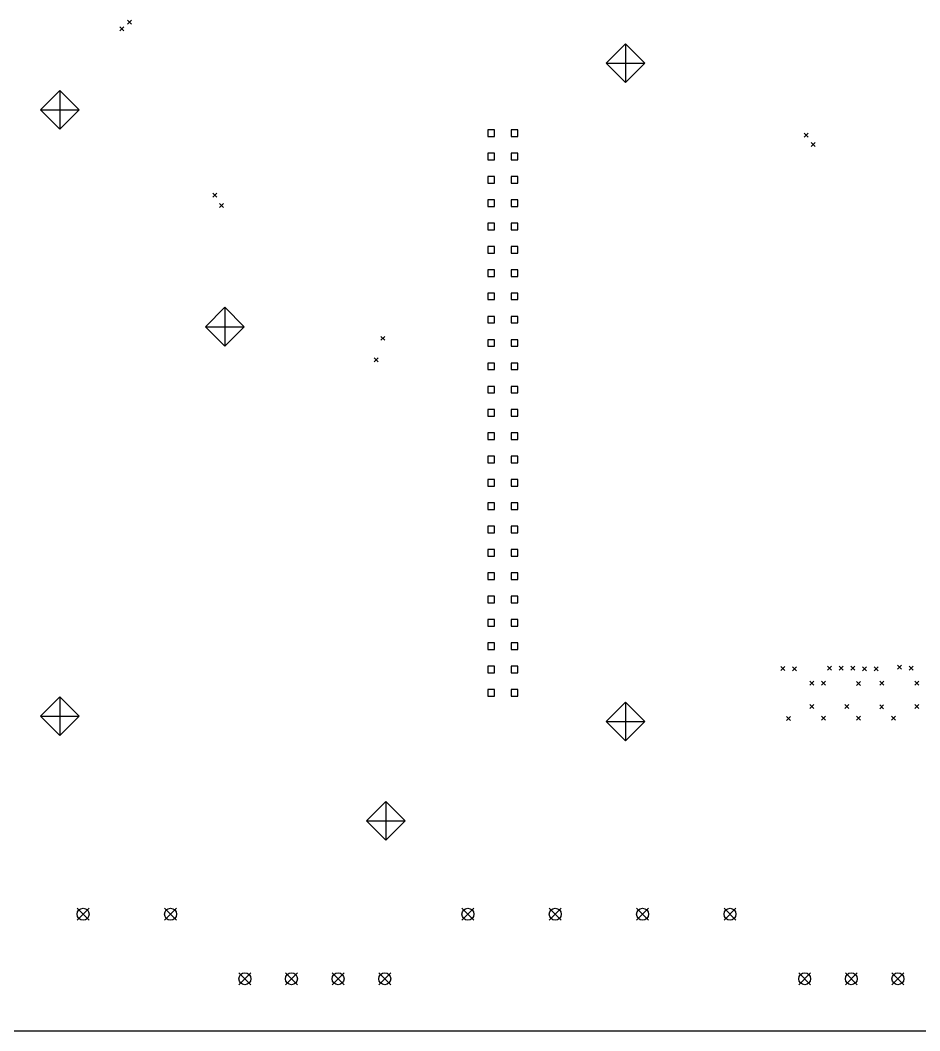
# Model space of a CAD drawing. Extents: x 3 to 18.8, y -15 to -2.7.
# Drawn here: x 7.08 to 10.939, y -13.2 to -8.865 of the extents above; entities that cross this region are included whole.
import ezdxf

# ---------------------------------------------------------------- set-up
doc = ezdxf.new("R2010")
doc.units = 0
doc.header["$MEASUREMENT"] = 0
doc.layers.add('BLACK', color=7, linetype='CONTINUOUS')

msp = doc.modelspace()

# ---------------------------------------------------------------- linework, layer by layer
at = {"layer": 'BLACK', "linetype": 'CONTINUOUS'}
for p, q in [((7.5395, -8.8655), (7.5565, -8.8825)), ((7.5565, -8.8655), (7.5395, -8.8825)), ((7.5065, -8.8945), (7.5235, -8.9115)), ((7.5235, -8.8945), (7.5065, -8.9115)), ((9.676, -8.967), (9.593, -9.05)), ((9.676, -8.967), (9.676, -9.133)), ((9.759, -9.05), (9.676, -8.967)), ((9.593, -9.05), (9.759, -9.05)), ((9.593, -9.05), (9.676, -9.133)), ((9.676, -9.133), (9.759, -9.05)), ((7.25, -9.167), (7.167, -9.25)), ((7.25, -9.167), (7.25, -9.333)), ((7.333, -9.25), (7.25, -9.167)), ((7.167, -9.25), (7.333, -9.25)), ((7.167, -9.25), (7.25, -9.333)), ((7.25, -9.333), (7.333, -9.25)), ((9.1141, -9.3359), (9.0859, -9.3359)), ((9.0859, -9.3359), (9.0859, -9.3641)), ((9.1141, -9.3641), (9.1141, -9.3359)), ((9.2141, -9.3359), (9.1859, -9.3359)), ((9.1859, -9.3359), (9.1859, -9.3641)), ((9.2141, -9.3641), (9.2141, -9.3359)), ((10.4425, -9.3505), (10.4595, -9.3675)), ((10.4595, -9.3505), (10.4425, -9.3675)), ((9.0859, -9.3641), (9.1141, -9.3641)), ((9.1859, -9.3641), (9.2141, -9.3641)), ((10.4725, -9.3905), (10.4895, -9.4075)), ((10.4895, -9.3905), (10.4725, -9.4075)), ((9.1141, -9.4359), (9.0859, -9.4359)), ((9.0859, -9.4359), (9.0859, -9.4641)), ((9.1141, -9.4641), (9.1141, -9.4359)), ((9.2141, -9.4359), (9.1859, -9.4359)), ((9.1859, -9.4359), (9.1859, -9.4641)), ((9.2141, -9.4641), (9.2141, -9.4359)), ((9.0859, -9.4641), (9.1141, -9.4641)), ((9.1859, -9.4641), (9.2141, -9.4641)), ((9.1141, -9.5359), (9.0859, -9.5359)), ((9.0859, -9.5359), (9.0859, -9.5641)), ((9.1141, -9.5641), (9.1141, -9.5359)), ((9.2141, -9.5359), (9.1859, -9.5359)), ((9.1859, -9.5359), (9.1859, -9.5641)), ((9.2141, -9.5641), (9.2141, -9.5359)), ((9.0859, -9.5641), (9.1141, -9.5641)), ((9.1859, -9.5641), (9.2141, -9.5641)), ((7.9065, -9.6075), (7.9235, -9.6245)), ((7.9235, -9.6075), (7.9065, -9.6245)), ((7.9345, -9.6515), (7.9515, -9.6685)), ((7.9515, -9.6515), (7.9345, -9.6685)), ((9.1141, -9.6359), (9.0859, -9.6359)), ((9.0859, -9.6359), (9.0859, -9.6641)), ((9.0859, -9.6641), (9.1141, -9.6641)), ((9.1141, -9.6641), (9.1141, -9.6359)), ((9.2141, -9.6359), (9.1859, -9.6359)), ((9.1859, -9.6359), (9.1859, -9.6641)), ((9.1859, -9.6641), (9.2141, -9.6641)), ((9.2141, -9.6641), (9.2141, -9.6359)), ((9.1141, -9.7359), (9.0859, -9.7359)), ((9.0859, -9.7359), (9.0859, -9.7641)), ((9.1141, -9.7641), (9.1141, -9.7359)), ((9.2141, -9.7359), (9.1859, -9.7359)), ((9.1859, -9.7359), (9.1859, -9.7641)), ((9.2141, -9.7641), (9.2141, -9.7359)), ((9.0859, -9.7641), (9.1141, -9.7641)), ((9.1859, -9.7641), (9.2141, -9.7641)), ((9.1141, -9.8359), (9.0859, -9.8359)), ((9.0859, -9.8359), (9.0859, -9.8641)), ((9.1141, -9.8641), (9.1141, -9.8359)), ((9.2141, -9.8359), (9.1859, -9.8359)), ((9.1859, -9.8359), (9.1859, -9.8641)), ((9.2141, -9.8641), (9.2141, -9.8359)), ((9.0859, -9.8641), (9.1141, -9.8641)), ((9.1859, -9.8641), (9.2141, -9.8641)), ((9.1141, -9.9359), (9.0859, -9.9359)), ((9.0859, -9.9359), (9.0859, -9.9641)), ((9.0859, -9.9641), (9.1141, -9.9641)), ((9.1141, -9.9641), (9.1141, -9.9359)), ((9.2141, -9.9359), (9.1859, -9.9359)), ((9.1859, -9.9359), (9.1859, -9.9641)), ((9.1859, -9.9641), (9.2141, -9.9641)), ((9.2141, -9.9641), (9.2141, -9.9359)), ((9.1141, -10.0359), (9.0859, -10.0359)), ((9.0859, -10.0359), (9.0859, -10.0641)), ((9.1141, -10.0641), (9.1141, -10.0359)), ((9.2141, -10.0359), (9.1859, -10.0359)), ((9.1859, -10.0359), (9.1859, -10.0641)), ((9.2141, -10.0641), (9.2141, -10.0359)), ((7.958, -10.097), (7.875, -10.18)), ((7.958, -10.097), (7.958, -10.263)), ((8.041, -10.18), (7.958, -10.097)), ((9.0859, -10.0641), (9.1141, -10.0641)), ((9.1859, -10.0641), (9.2141, -10.0641)), ((9.1141, -10.1359), (9.0859, -10.1359)), ((9.0859, -10.1359), (9.0859, -10.1641)), ((9.1141, -10.1641), (9.1141, -10.1359)), ((9.2141, -10.1359), (9.1859, -10.1359)), ((9.1859, -10.1359), (9.1859, -10.1641)), ((9.2141, -10.1641), (9.2141, -10.1359)), ((7.875, -10.18), (8.041, -10.18)), ((7.875, -10.18), (7.958, -10.263)), ((7.958, -10.263), (8.041, -10.18)), ((9.0859, -10.1641), (9.1141, -10.1641)), ((9.1859, -10.1641), (9.2141, -10.1641)), ((8.6265, -10.2214), (8.6435, -10.2384)), ((8.6435, -10.2214), (8.6265, -10.2384)), ((9.1141, -10.2359), (9.0859, -10.2359)), ((9.0859, -10.2359), (9.0859, -10.2641)), ((9.0859, -10.2641), (9.1141, -10.2641)), ((9.1141, -10.2641), (9.1141, -10.2359)), ((9.2141, -10.2359), (9.1859, -10.2359)), ((9.1859, -10.2359), (9.1859, -10.2641)), ((9.1859, -10.2641), (9.2141, -10.2641)), ((9.2141, -10.2641), (9.2141, -10.2359)), ((8.5977, -10.3139), (8.6147, -10.3309)), ((8.6147, -10.3139), (8.5977, -10.3309)), ((9.1141, -10.3359), (9.0859, -10.3359)), ((9.0859, -10.3359), (9.0859, -10.3641)), ((9.1141, -10.3641), (9.1141, -10.3359)), ((9.2141, -10.3359), (9.1859, -10.3359)), ((9.1859, -10.3359), (9.1859, -10.3641)), ((9.2141, -10.3641), (9.2141, -10.3359)), ((9.0859, -10.3641), (9.1141, -10.3641)), ((9.1859, -10.3641), (9.2141, -10.3641)), ((9.1141, -10.4359), (9.0859, -10.4359)), ((9.0859, -10.4359), (9.0859, -10.4641)), ((9.1141, -10.4641), (9.1141, -10.4359)), ((9.2141, -10.4359), (9.1859, -10.4359)), ((9.1859, -10.4359), (9.1859, -10.4641)), ((9.2141, -10.4641), (9.2141, -10.4359)), ((9.0859, -10.4641), (9.1141, -10.4641)), ((9.1859, -10.4641), (9.2141, -10.4641)), ((9.1141, -10.5359), (9.0859, -10.5359)), ((9.0859, -10.5359), (9.0859, -10.5641)), ((9.0859, -10.5641), (9.1141, -10.5641)), ((9.1141, -10.5641), (9.1141, -10.5359)), ((9.2141, -10.5359), (9.1859, -10.5359)), ((9.1859, -10.5359), (9.1859, -10.5641)), ((9.1859, -10.5641), (9.2141, -10.5641)), ((9.2141, -10.5641), (9.2141, -10.5359)), ((9.1141, -10.6359), (9.0859, -10.6359)), ((9.0859, -10.6359), (9.0859, -10.6641)), ((9.1141, -10.6641), (9.1141, -10.6359)), ((9.2141, -10.6359), (9.1859, -10.6359)), ((9.1859, -10.6359), (9.1859, -10.6641)), ((9.2141, -10.6641), (9.2141, -10.6359)), ((9.0859, -10.6641), (9.1141, -10.6641)), ((9.1859, -10.6641), (9.2141, -10.6641)), ((9.1141, -10.7359), (9.0859, -10.7359)), ((9.0859, -10.7359), (9.0859, -10.7641)), ((9.1141, -10.7641), (9.1141, -10.7359)), ((9.2141, -10.7359), (9.1859, -10.7359)), ((9.1859, -10.7359), (9.1859, -10.7641)), ((9.2141, -10.7641), (9.2141, -10.7359)), ((9.0859, -10.7641), (9.1141, -10.7641)), ((9.1859, -10.7641), (9.2141, -10.7641)), ((9.1141, -10.8359), (9.0859, -10.8359)), ((9.0859, -10.8359), (9.0859, -10.8641)), ((9.1141, -10.8641), (9.1141, -10.8359)), ((9.2141, -10.8359), (9.1859, -10.8359)), ((9.1859, -10.8359), (9.1859, -10.8641)), ((9.2141, -10.8641), (9.2141, -10.8359)), ((9.0859, -10.8641), (9.1141, -10.8641)), ((9.1859, -10.8641), (9.2141, -10.8641)), ((9.1141, -10.9359), (9.0859, -10.9359)), ((9.0859, -10.9359), (9.0859, -10.9641)), ((9.0859, -10.9641), (9.1141, -10.9641)), ((9.1141, -10.9641), (9.1141, -10.9359)), ((9.2141, -10.9359), (9.1859, -10.9359)), ((9.1859, -10.9359), (9.1859, -10.9641)), ((9.1859, -10.9641), (9.2141, -10.9641)), ((9.2141, -10.9641), (9.2141, -10.9359)), ((9.1141, -11.0359), (9.0859, -11.0359)), ((9.0859, -11.0359), (9.0859, -11.0641)), ((9.1141, -11.0641), (9.1141, -11.0359)), ((9.2141, -11.0359), (9.1859, -11.0359)), ((9.1859, -11.0359), (9.1859, -11.0641)), ((9.2141, -11.0641), (9.2141, -11.0359)), ((9.0859, -11.0641), (9.1141, -11.0641)), ((9.1859, -11.0641), (9.2141, -11.0641)), ((9.1141, -11.1359), (9.0859, -11.1359)), ((9.0859, -11.1359), (9.0859, -11.1641)), ((9.1141, -11.1641), (9.1141, -11.1359)), ((9.2141, -11.1359), (9.1859, -11.1359)), ((9.1859, -11.1359), (9.1859, -11.1641)), ((9.2141, -11.1641), (9.2141, -11.1359)), ((9.0859, -11.1641), (9.1141, -11.1641)), ((9.1859, -11.1641), (9.2141, -11.1641)), ((9.1141, -11.2359), (9.0859, -11.2359)), ((9.0859, -11.2359), (9.0859, -11.2641)), ((9.0859, -11.2641), (9.1141, -11.2641)), ((9.1141, -11.2641), (9.1141, -11.2359)), ((9.2141, -11.2359), (9.1859, -11.2359)), ((9.1859, -11.2359), (9.1859, -11.2641)), ((9.1859, -11.2641), (9.2141, -11.2641)), ((9.2141, -11.2641), (9.2141, -11.2359)), ((9.1141, -11.3359), (9.0859, -11.3359)), ((9.0859, -11.3359), (9.0859, -11.3641)), ((9.1141, -11.3641), (9.1141, -11.3359)), ((9.2141, -11.3359), (9.1859, -11.3359)), ((9.1859, -11.3359), (9.1859, -11.3641)), ((9.2141, -11.3641), (9.2141, -11.3359)), ((9.0859, -11.3641), (9.1141, -11.3641)), ((9.1859, -11.3641), (9.2141, -11.3641)), ((9.1141, -11.4359), (9.0859, -11.4359)), ((9.0859, -11.4359), (9.0859, -11.4641)), ((9.1141, -11.4641), (9.1141, -11.4359)), ((9.2141, -11.4359), (9.1859, -11.4359)), ((9.1859, -11.4359), (9.1859, -11.4641)), ((9.2141, -11.4641), (9.2141, -11.4359)), ((9.0859, -11.4641), (9.1141, -11.4641)), ((9.1859, -11.4641), (9.2141, -11.4641)), ((9.1141, -11.5359), (9.0859, -11.5359)), ((9.0859, -11.5359), (9.0859, -11.5641)), ((9.0859, -11.5641), (9.1141, -11.5641)), ((9.1141, -11.5641), (9.1141, -11.5359)), ((9.2141, -11.5359), (9.1859, -11.5359)), ((9.1859, -11.5359), (9.1859, -11.5641)), ((9.1859, -11.5641), (9.2141, -11.5641)), ((9.2141, -11.5641), (9.2141, -11.5359)), ((9.1141, -11.6359), (9.0859, -11.6359)), ((9.0859, -11.6359), (9.0859, -11.6641)), ((9.1141, -11.6641), (9.1141, -11.6359)), ((9.2141, -11.6359), (9.1859, -11.6359)), ((9.1859, -11.6359), (9.1859, -11.6641)), ((9.2141, -11.6641), (9.2141, -11.6359)), ((10.3425, -11.6375), (10.3595, -11.6545)), ((10.3595, -11.6375), (10.3425, -11.6545)), ((10.3925, -11.6385), (10.4095, -11.6555)), ((10.4095, -11.6385), (10.3925, -11.6555)), ((10.5425, -11.6365), (10.5595, -11.6535)), ((10.5595, -11.6365), (10.5425, -11.6535)), ((10.5925, -11.6365), (10.6095, -11.6535)), ((10.6095, -11.6365), (10.5925, -11.6535)), ((10.6425, -11.6365), (10.6595, -11.6535)), ((10.6595, -11.6365), (10.6425, -11.6535)), ((10.6925, -11.6385), (10.7095, -11.6555)), ((10.7095, -11.6385), (10.6925, -11.6555)), ((10.7425, -11.6385), (10.7595, -11.6555)), ((10.7595, -11.6385), (10.7425, -11.6555)), ((10.8425, -11.6325), (10.8595, -11.6495)), ((10.8595, -11.6325), (10.8425, -11.6495)), ((10.8925, -11.6365), (10.9095, -11.6535)), ((10.9095, -11.6365), (10.8925, -11.6535)), ((9.0859, -11.6641), (9.1141, -11.6641)), ((9.1859, -11.6641), (9.2141, -11.6641)), ((10.4675, -11.7005), (10.4845, -11.7175)), ((10.4845, -11.7005), (10.4675, -11.7175)), ((10.5175, -11.7005), (10.5345, -11.7175)), ((10.5345, -11.7005), (10.5175, -11.7175)), ((10.6675, -11.7015), (10.6845, -11.7185)), ((10.6845, -11.7015), (10.6675, -11.7185)), ((10.7674, -11.7005), (10.7844, -11.7175)), ((10.7844, -11.7005), (10.7674, -11.7175)), ((10.9175, -11.7005), (10.9345, -11.7175)), ((10.9345, -11.7005), (10.9175, -11.7175)), ((9.1141, -11.7359), (9.0859, -11.7359)), ((9.0859, -11.7359), (9.0859, -11.7641)), ((9.1141, -11.7641), (9.1141, -11.7359)), ((9.2141, -11.7359), (9.1859, -11.7359)), ((9.1859, -11.7359), (9.1859, -11.7641)), ((9.2141, -11.7641), (9.2141, -11.7359)), ((7.25, -11.767), (7.167, -11.85)), ((7.25, -11.767), (7.25, -11.933)), ((7.333, -11.85), (7.25, -11.767)), ((9.0859, -11.7641), (9.1141, -11.7641)), ((9.1859, -11.7641), (9.2141, -11.7641)), ((9.676, -11.791), (9.593, -11.874)), ((9.676, -11.791), (9.676, -11.957)), ((9.759, -11.874), (9.676, -11.791)), ((10.4675, -11.8005), (10.4845, -11.8175)), ((10.4845, -11.8005), (10.4675, -11.8175)), ((10.617, -11.801), (10.634, -11.818)), ((10.634, -11.801), (10.617, -11.818)), ((10.7665, -11.8015), (10.7835, -11.8185)), ((10.7835, -11.8015), (10.7665, -11.8185)), ((10.9175, -11.8005), (10.9345, -11.8175)), ((10.9345, -11.8005), (10.9175, -11.8175)), ((7.167, -11.85), (7.333, -11.85)), ((7.167, -11.85), (7.25, -11.933)), ((7.25, -11.933), (7.333, -11.85)), ((9.593, -11.874), (9.759, -11.874)), ((9.593, -11.874), (9.676, -11.957)), ((9.676, -11.957), (9.759, -11.874)), ((10.3665, -11.8515), (10.3835, -11.8685)), ((10.3835, -11.8515), (10.3665, -11.8685)), ((10.5175, -11.8505), (10.5345, -11.8675)), ((10.5345, -11.8505), (10.5175, -11.8675)), ((10.6675, -11.8505), (10.6845, -11.8675)), ((10.6845, -11.8505), (10.6675, -11.8675)), ((10.8175, -11.8505), (10.8345, -11.8675)), ((10.8345, -11.8505), (10.8175, -11.8675)), ((8.648, -12.217), (8.565, -12.3)), ((8.648, -12.217), (8.648, -12.383)), ((8.731, -12.3), (8.648, -12.217)), ((8.565, -12.3), (8.731, -12.3)), ((8.565, -12.3), (8.648, -12.383)), ((8.648, -12.383), (8.731, -12.3)), ((7.324, -12.6744), (7.3752, -12.7256)), ((7.3752, -12.6744), (7.324, -12.7256)), ((7.6988, -12.6744), (7.75, -12.7256)), ((7.75, -12.6744), (7.6988, -12.7256)), ((8.9744, -12.6744), (9.0256, -12.7256)), ((9.0256, -12.6744), (8.9744, -12.7256)), ((9.3492, -12.6744), (9.4004, -12.7256)), ((9.4004, -12.6744), (9.3492, -12.7256)), ((9.724, -12.6744), (9.7752, -12.7256)), ((9.7752, -12.6744), (9.724, -12.7256)), ((10.0988, -12.6744), (10.15, -12.7256)), ((10.15, -12.6744), (10.0988, -12.7256)), ((8.0176, -12.9511), (8.0688, -13.0023)), ((8.0688, -12.9511), (8.0176, -13.0023)), ((8.2176, -12.9511), (8.2688, -13.0023)), ((8.2688, -12.9511), (8.2176, -13.0023)), ((8.4176, -12.9511), (8.4688, -13.0023)), ((8.4688, -12.9511), (8.4176, -13.0023)), ((8.6176, -12.9511), (8.6688, -13.0023)), ((8.6688, -12.9511), (8.6176, -13.0023)), ((10.4192, -12.9511), (10.4704, -13.0023)), ((10.4704, -12.9511), (10.4192, -13.0023)), ((10.6192, -12.9511), (10.6704, -13.0023)), ((10.6704, -12.9511), (10.6192, -13.0023)), ((10.8192, -12.9511), (10.8704, -13.0023)), ((10.8704, -12.9511), (10.8192, -13.0023)), ((3.1, -13.2), (18.85, -13.2))]:
    msp.add_line(p, q, dxfattribs=at)
at = {"layer": 'BLACK'}
for centre in [(7.3496, -12.7), (7.7244, -12.7), (9, -12.7), (9.3748, -12.7), (9.7496, -12.7), (10.1244, -12.7), (8.0432, -12.9767), (8.2432, -12.9767), (8.4432, -12.9767), (8.6432, -12.9767), (10.4448, -12.9767), (10.6448, -12.9767), (10.8448, -12.9767)]:
    msp.add_circle(centre, 0.0256, dxfattribs=at)

doc.saveas('drawing.dxf')
